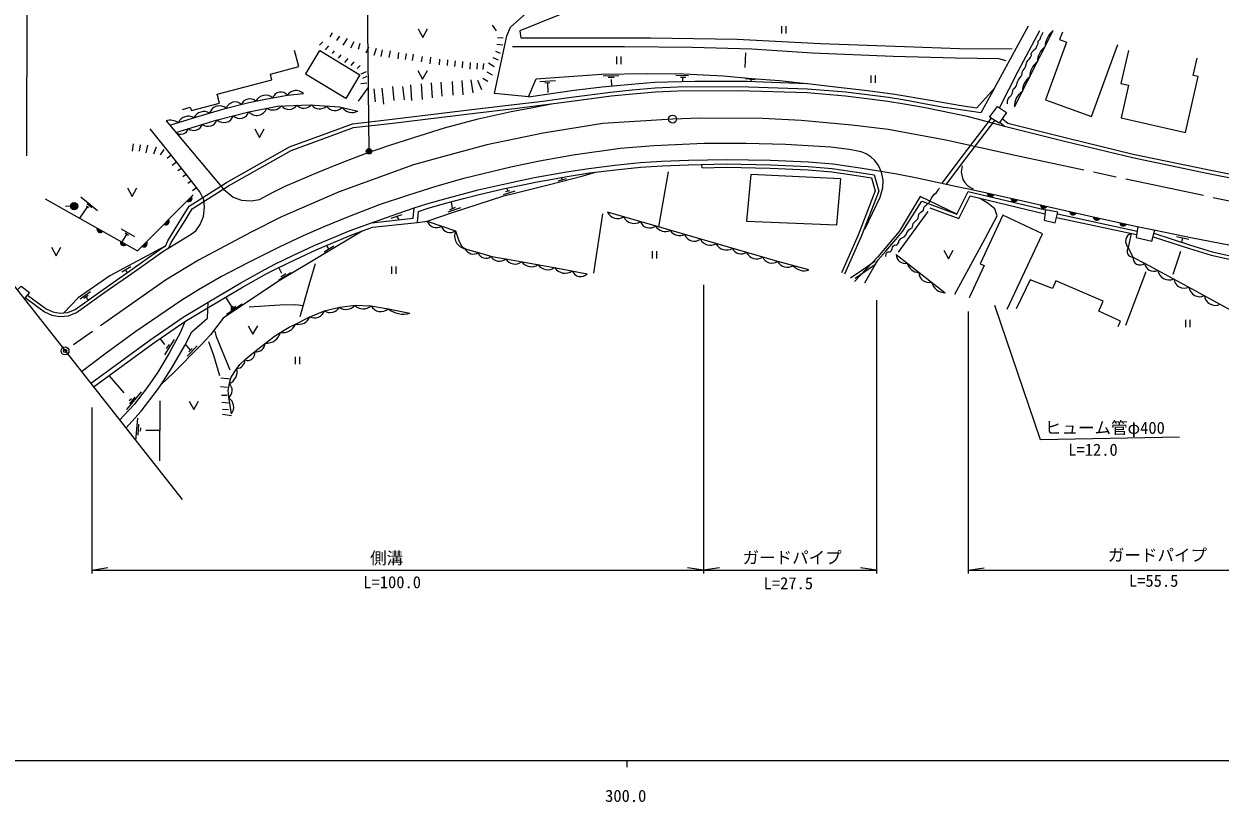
# Model space of a CAD drawing. Units: millimetres at full size, sheet at 1:1000; details may follow other scales. Extents: x -60276326 to 220865903, y -217379184 to 46736771.
# Drawn here: x 276819 to 457746, y 198715 to 316466 of the extents above; entities that cross this region are included whole.
import ezdxf
from ezdxf.enums import TextEntityAlignment as Align

# ---------------------------------------------------------------- set-up
doc = ezdxf.new("R2010")
doc.units = ezdxf.units.MM
doc.header["$LTSCALE"] = 1000
doc.header["$PDMODE"] = 32
doc.header["$PDSIZE"] = 500
doc.linetypes.add('CHAIN', pattern=[18.5, 12, -1.5, 3.5, -1.5])
for name, color, linetype, lineweight in [('M-BGD', 7, 'Continuous', 25), ('M-BMK', 2, 'CHAIN', 13), ('M-BMK-OTRS', 5, 'Continuous', 25), ('M-BMK-SRVR', 3, 'Continuous', 25), ('M-STR-HTXT', 7, 'Continuous', 13), ('M-STR-STRC', 7, 'Continuous', 25), ('M-TTL-BAND', 7, 'Continuous', 25)]:
    doc.layers.add(name, color=color, linetype=linetype, lineweight=lineweight)
doc.layers.add('M-OTRS', color=6, linetype='Continuous')
doc.styles.add('ＭＳ ゴシック', font='')
doc.styles.get('ＭＳ ゴシック').set_extended_font_data('MS Gothic')

# ---------------------------------------------------------------- blocks, each defined once
blk = doc.blocks.new('B11')
at = {"layer": 'M-BGD'}
blk.add_hatch(color=256, dxfattribs=at).paths.add_polyline_path([(991, 0), (0, 0, 0.82183)])
blk.add_arc((495, 98), 505, 191.1709, 348.8291, dxfattribs=at)

msp = doc.modelspace()

# ---------------------------------------------------------------- hatches: boundary and pattern name
at = {"layer": 'M-BGD'}
for points in [[(302168, 290372), (301472, 289667, 0.82183)], [(423518, 290656), (422550, 290869, 0.82183)], [(283901, 288668, 1), (284902, 289125, 1)], [(431526, 288874), (430559, 289093, 0.82183)], [(435973, 287865), (435007, 288084, 0.82183)], [(298699, 286853), (298003, 286148, 0.82183)], [(439564, 287057), (438596, 287270, 0.82183)], [(443569, 286195), (442600, 286403, 0.82183)], [(288747, 285085), (287885, 285573, 0.82183)], [(292290, 283081), (291428, 283569, 0.82183)], [(295390, 283497), (294694, 282792, 0.82183)]]:
    msp.add_hatch(color=256, dxfattribs=at).paths.add_polyline_path(points)
at = {"layer": 'M-STR-STRC'}
msp.add_hatch(color=256, dxfattribs=at).paths.add_polyline_path([(329375, 297360, 1), (328648, 297027, 1)])

# ---------------------------------------------------------------- linework, layer by layer
at = {"layer": 'M-BGD'}
for p, q in [((323120, 314509), (323516, 315116)), ((347627, 316261), (348231, 315434)), ((391410, 316137), (391410, 315019)), ((392076, 316137), (392076, 315019)), ((426670, 303906), (432517, 315446)), ((321509, 313230), (322038, 313741)), ((322446, 312561), (322951, 313140)), ((324546, 314605), (324094, 313942)), ((325734, 314248), (325045, 313237)), ((326698, 313733), (326238, 312802)), ((327651, 313481), (327379, 312575)), ((348336, 313400), (349274, 313303)), ((348440, 314418), (349312, 314366)), ((323478, 311973), (323781, 312388)), ((324400, 311296), (324790, 311809)), ((325349, 310631), (325849, 311247)), ((328942, 312972), (328525, 312054)), ((330089, 312733), (329768, 311694)), ((331006, 312547), (330783, 311519)), ((332205, 312374), (332034, 311397)), ((333489, 312136), (333370, 311196)), ((334658, 311969), (334466, 311099)), ((335715, 311868), (335543, 310938)), ((337039, 311526), (336885, 310707)), ((338318, 311450), (338210, 310440)), ((347731, 311388), (348561, 311017)), ((348165, 312360), (348869, 312052)), ((366457, 311514), (366457, 310396)), ((367123, 311514), (367123, 310396)), ((385924, 309874), (386033, 312111)), ((326331, 310165), (326771, 310714)), ((327234, 309702), (327697, 310170)), ((339683, 311126), (339606, 310288)), ((340891, 311025), (340833, 310175)), ((342032, 310859), (341960, 310010)), ((343142, 310776), (343115, 309843)), ((344302, 310612), (344258, 309597)), ((345384, 310515), (345319, 309593)), ((346356, 310465), (346241, 309589)), ((347092, 310599), (347934, 310038)), ((327841, 308906), (328641, 309272)), ((328095, 308280), (328747, 308578)), ((339903, 307651), (340052, 305536)), ((341582, 307727), (341676, 305684)), ((343041, 307890), (343216, 305719)), ((344441, 307998), (344716, 306032)), ((345450, 307962), (346051, 306564)), ((346243, 308265), (346994, 307820)), ((346827, 309238), (347662, 308742)), ((354876, 307728), (357242, 307923)), ((355619, 307551), (356388, 307584)), ((364445, 308615), (366814, 308655)), ((365199, 308383), (366116, 308422)), ((365647, 308069), (365682, 307091)), ((375432, 308688), (377317, 308662)), ((376133, 308390), (376934, 308424)), ((376423, 308403), (376438, 307741)), ((385988, 308190), (387422, 308079)), ((386788, 308128), (386776, 307768)), ((404903, 308674), (404903, 307556)), ((405570, 308674), (405570, 307556)), ((328853, 306786), (327371, 304787)), ((327771, 307427), (328704, 307531)), ((329758, 306631), (329925, 304688)), ((330967, 306721), (331213, 304327)), ((332557, 306989), (332779, 304862)), ((334068, 306974), (334346, 304984)), ((335268, 307259), (335459, 304885)), ((336897, 307389), (337047, 305041)), ((338423, 307552), (338563, 305275)), ((356003, 307567), (356050, 306072)), ((424789, 302158), (425636, 301433)), ((424421, 301617), (425161, 300984)), ((293242, 297235), (293405, 298338)), ((294315, 297228), (294442, 298171)), ((295312, 296955), (295560, 298097)), ((296449, 296826), (296887, 297849)), ((297467, 296657), (298036, 297483)), ((298478, 296145), (299091, 296641)), ((299258, 295111), (299899, 295611)), ((379390, 294699), (379380, 295199)), ((300096, 294307), (300644, 294655)), ((300862, 293362), (301354, 293746)), ((358256, 292902), (358142, 293238)), ((374286, 294080), (372809, 285750)), ((301612, 292348), (302134, 292745)), ((302324, 291269), (302930, 291700)), ((349991, 291187), (349898, 291622)), ((357622, 292710), (358890, 293094)), ((285448, 290304), (287923, 288242)), ((341666, 288539), (341485, 289547)), ((349350, 290676), (351135, 291207)), ((349668, 291106), (350315, 291268)), ((283852, 288880), (283102, 288856)), ((286452, 288813), (285219, 287080)), ((286300, 288941), (286605, 288686)), ((286385, 289276), (287073, 288702)), ((340969, 288006), (342922, 288686)), ((341257, 288352), (342074, 288725)), ((364358, 287718), (362951, 278750)), ((413547, 288100), (409044, 281943)), ((433146, 287720), (445183, 285122)), ((332353, 287077), (334009, 287651)), ((333181, 287364), (333504, 286828)), ((433013, 287186), (445102, 284577)), ((291512, 285469), (293554, 284282)), ((292386, 284695), (291608, 283467)), ((292111, 284875), (292661, 284516)), ((451139, 284311), (453004, 283892)), ((452072, 284101), (451912, 283442)), ((322233, 281982), (323694, 282896)), ((322964, 282439), (322607, 282962)), ((371837, 282087), (371837, 280969)), ((372504, 282087), (372504, 280969)), ((408762, 281557), (416145, 275764)), ((450663, 278618), (451822, 282081)), ((291633, 278941), (292980, 279783)), ((292148, 279263), (292446, 278841)), ((315347, 277698), (317181, 278869)), ((315850, 278674), (315390, 279612)), ((315666, 278206), (316428, 278677)), ((332410, 279755), (332410, 278637)), ((333076, 279755), (333076, 278637)), ((402551, 278009), (405638, 280102)), ((443503, 270902), (446559, 279016)), ((285344, 274876), (286871, 275977)), ((285868, 274948), (286515, 275401)), ((286191, 275175), (286545, 274670)), ((308308, 273606), (307352, 275140)), ((307481, 272538), (309826, 274118)), ((308108, 273189), (308896, 273758)), ((308122, 273456), (308493, 273756)), ((452495, 271685), (452495, 270567)), ((453162, 271685), (453162, 270567)), ((298133, 267944), (297437, 268842)), ((298150, 266411), (299572, 268702)), ((298397, 267347), (298817, 267944)), ((302034, 267095), (301280, 267994)), ((301518, 266169), (303044, 267730)), ((301788, 266835), (302280, 267354)), ((317838, 266108), (317838, 264990)), ((318505, 266108), (318505, 264990)), ((291982, 260656), (289720, 263256)), ((306615, 262901), (308107, 262762)), ((292398, 258101), (294618, 260811)), ((306535, 261578), (307614, 261493)), ((292733, 259473), (293086, 259806)), ((292829, 258993), (293654, 259980)), ((297400, 250354), (297407, 259431)), ((306698, 260309), (307539, 260273)), ((306779, 259210), (307775, 259143)), ((306862, 257408), (308214, 257223)), ((306869, 258188), (307786, 258111)), ((293992, 256830), (293715, 253409)), ((294134, 255899), (294037, 254220)), ((294449, 255341), (294407, 254834)), ((295278, 255009), (297404, 255008))]:
    msp.add_line(p, q, dxfattribs=at)
for points in [[(353133, 305442), (348002, 305944), (349847, 314654), (350416, 315982), (357326, 322189)], [(357820, 317839), (351809, 315423), (351957, 314368), (359623, 314368), (371578, 314376), (384694, 314150), (397307, 313491), (409992, 313073), (418354, 312769), (426282, 312688)], [(336427, 315714), (337143, 314419), (337858, 315714)], [(353133, 305442), (360050, 306422), (364305, 306968), (368733, 307364), (372208, 307645), (378305, 307783), (386217, 307787), (389887, 307667), (395343, 307433), (399596, 306938), (404404, 306405), (408531, 305818), (413923, 304944), (418608, 304124), (420966, 303768), (423646, 306719), (428773, 316196)], [(424388, 303746), (427222, 309306), (430462, 315474)], [(425576, 304386), (425571, 304823), (425694, 305110), (425949, 305407), (426149, 305618), (426331, 306042), (426383, 306381), (426491, 306633), (426721, 306815), (426956, 307088), (427041, 307529), (427125, 307726), (427246, 308007), (427500, 308349), (427658, 308575), (427787, 308875), (427814, 309171), (427900, 309373), (428239, 309753), (428326, 309958), (428507, 310683), (428689, 310909), (428890, 311144), (429096, 311403), (429216, 311682), (429190, 311948), (429310, 312228), (429660, 312580), (429905, 312785), (430048, 313119), (430209, 313495), (430242, 313858), (430513, 314164), (430651, 314486), (430828, 314900), (430973, 315237)], [(433925, 315209), (433473, 314127), (434498, 313700), (431340, 304986), (438314, 302459), (442264, 313359)], [(425369, 310893), (424268, 311186), (417728, 311266), (408291, 311539), (396058, 312037), (386906, 312634), (377911, 312881), (367679, 312987), (350712, 313009)], [(300818, 303536), (301986, 303888), (302144, 303363), (306380, 304489), (306026, 305823), (314321, 308028), (314096, 308875), (318412, 310022), (317770, 312436)], [(319437, 308907), (321566, 312423), (327650, 308739), (325493, 305177), (319409, 308862)], [(443885, 312439), (442760, 307451), (443882, 307197), (442766, 302247), (452528, 300045), (454437, 308508), (453695, 308676), (454277, 311258)], [(336413, 309399), (337129, 308104), (337844, 309399)], [(353133, 305442), (354298, 308161), (364206, 308856), (371076, 308948), (376562, 308908), (382649, 308625), (386938, 308220), (391107, 307888), (395145, 307442)], [(298212, 282845), (298570, 283654), (300675, 287018), (301815, 288902), (307455, 292461), (316972, 297851), (322947, 300048), (326508, 301367), (332537, 302064), (337493, 302659), (345373, 303619), (350973, 304287), (355294, 304795), (359217, 305336), (365556, 306162), (368845, 306493), (372317, 306787), (375692, 306930), (384936, 307015), (395348, 306665), (401155, 306168), (404368, 305784), (407576, 305360), (410077, 304976), (413007, 304438), (415724, 303903), (416132, 303817)], [(298746, 282569), (299101, 283372), (301186, 286703), (302255, 288470), (307763, 291946), (317225, 297305), (323155, 299485), (326649, 300779), (332608, 301468), (337565, 302063), (345444, 303024), (351044, 303691), (355370, 304200), (359297, 304741), (365624, 305566), (368900, 305895), (372356, 306188), (375708, 306330), (384929, 306415), (395312, 306066), (401094, 305571), (404294, 305189), (407491, 304766), (409977, 304384), (412895, 303848), (415604, 303315), (419479, 302502), (424936, 301040), (434403, 298695), (444496, 296233), (455735, 293879), (475604, 289933)], [(298873, 301150), (302976, 302423), (307270, 303675), (310838, 304566), (313628, 305142), (316673, 305672), (319095, 305938)], [(423646, 306719), (421580, 302997), (416132, 303817)], [(298312, 301819), (306997, 291463), (307868, 290736), (308469, 290235), (309735, 289797), (311207, 289698), (312452, 289912), (314403, 290943), (316342, 291933), (321350, 294021), (324797, 295438), (328480, 296849), (332160, 298125), (336729, 299597), (340424, 300751), (345520, 302093), (350524, 303209), (353521, 303753), (356617, 304372)], [(299808, 300035), (305873, 301889), (310828, 303176), (315179, 304027), (320037, 304233), (324557, 303897), (327317, 303280)], [(423125, 302186), (418911, 296644), (415669, 292376)], [(277019, 275058), (279911, 272907), (281022, 272395), (282258, 272207), (283568, 272310), (284795, 272812), (289082, 275861), (293125, 278707), (297985, 282148), (298746, 282569), (302120, 284632), (302811, 285173), (303486, 286134), (304000, 287333), (304134, 288757), (304050, 289827), (303405, 291077), (302090, 292802), (299198, 296508), (295896, 300585)], [(311735, 300585), (312450, 299290), (313166, 300585)], [(423638, 301869), (419389, 296281), (416315, 292236)], [(425636, 301433), (434534, 299229), (444618, 296769), (455845, 294418), (475711, 290473), (484530, 288700), (490940, 287424), (497304, 286142), (500171, 285567)], [(286902, 262071), (295873, 268601), (299302, 271001), (301032, 272178), (301661, 272542), (304674, 274358), (309609, 277300), (313235, 279300), (314883, 280143), (317597, 281475), (320738, 282911), (323369, 284057), (326153, 285202), (329392, 286389), (332534, 287473), (335851, 288622), (337780, 289234), (340820, 290092), (343117, 290715), (345535, 291338), (349146, 292177), (352130, 292817), (354311, 293276), (356337, 293635), (358874, 294075), (362265, 294601), (366217, 295089), (370020, 295475), (373327, 295691), (377330, 295861), (383074, 295969), (389742, 295826), (395498, 295600), (399162, 295292), (403283, 294672), (406418, 294160), (408829, 293792), (411907, 293191), (417727, 291929), (420648, 291287), (428554, 289548), (438985, 287182), (445471, 285785), (448001, 285262), (453577, 284080), (464574, 282001)], [(336500, 288094), (337981, 288563), (341007, 289418), (343296, 290038), (345702, 290658), (349298, 291494), (352275, 292132), (354445, 292588), (356458, 292946), (358987, 293384), (362361, 293907), (366296, 294393), (370078, 294778), (373365, 294992), (377352, 295161), (383073, 295269), (389721, 295126), (395455, 294901), (399080, 294596), (403175, 293981), (405400, 293617)], [(336327, 286425), (337817, 286593), (341660, 287933), (349427, 290453), (351664, 291017), (356098, 292135), (361433, 293463), (363252, 294017)], [(379390, 294699), (383073, 294769), (389706, 294626), (395424, 294402), (399022, 294099), (403098, 293487), (405007, 293175)], [(405007, 293175), (405580, 291195), (402998, 284488), (400463, 278792)], [(405400, 293617), (406107, 291172), (403460, 284296), (400920, 278588)], [(292468, 291670), (293184, 290375), (293900, 291670)], [(407183, 281255), (407234, 281656), (407318, 281852), (407540, 281954), (407853, 281990), (408038, 282165), (408128, 282407), (408208, 282699), (408367, 282871), (408577, 283012), (408818, 283005), (408972, 283136), (409150, 283372), (409167, 283588), (409465, 284019), (409736, 284160), (409951, 284268), (410320, 284643), (410387, 284872), (410662, 285331), (410944, 285501), (411162, 285630), (411260, 286029), (411309, 286255), (411547, 286483), (411850, 286781), (412056, 287000), (412181, 287692), (412463, 287962), (412884, 288272), (412959, 288642), (413051, 288814), (413295, 289052), (413755, 289442), (413952, 289797), (414114, 290076), (414236, 290365), (414526, 290691), (414867, 290950), (414997, 291176), (415109, 291391), (415301, 291587)], [(280022, 290020), (294017, 282105), (302416, 290623)], [(404015, 277302), (405638, 280102), (406030, 280789), (407201, 282081), (408698, 283833), (409721, 285070), (412623, 289660), (417945, 287655), (412393, 290366), (409204, 285041), (405974, 281196), (402473, 277467)], [(413858, 288638), (418211, 287046), (419932, 290443), (431263, 287726)], [(417648, 275562), (422236, 284019), (424030, 287440), (423677, 288465), (422686, 289276), (421343, 290104)], [(417886, 287677), (417945, 287655), (419641, 291115), (431339, 288333), (431142, 286764), (432812, 286374), (433214, 287998), (431339, 288333)], [(329392, 286389), (335689, 287061), (335851, 288622)], [(329552, 285702), (336327, 286425), (336500, 288094)], [(395537, 279235), (390852, 280519), (380263, 283576), (372809, 285750), (365097, 287986)], [(337817, 286593), (342098, 285145), (342561, 283776), (343019, 282852), (343570, 282433), (346082, 281714), (347614, 281260), (351359, 280613), (357838, 279467), (362014, 278634)], [(425539, 273325), (430863, 284721), (424904, 287505), (421482, 280179), (422083, 279899), (419795, 275002)], [(287314, 261505), (296279, 268032), (299699, 270425), (301404, 271585), (302017, 271939), (305034, 273758), (309958, 276693), (313563, 278682), (315196, 279517), (317897, 280842), (321024, 282272), (323642, 283413), (326407, 284549), (329552, 285702)], [(327979, 285126), (315438, 277574), (307450, 272303), (306948, 271957), (305056, 269442), (303512, 267819), (299436, 263666), (297553, 261878)], [(444285, 284753), (443863, 282649), (444569, 281163), (446308, 280249), (453045, 276643), (459927, 272836), (472073, 266278), (476312, 263923)], [(445286, 285825), (445038, 284144), (447441, 283595), (447867, 285289)], [(447608, 284258), (453099, 282480), (456398, 281462), (458942, 280894), (459821, 280677), (461223, 280309), (463643, 279844), (467776, 278857), (472272, 277709), (474341, 273696), (480977, 271769), (491211, 268714)], [(447742, 284793), (453265, 283005), (456540, 281994), (459067, 281429), (459957, 281210), (461345, 280845), (463759, 280382), (467908, 279391), (472647, 278181), (474722, 274158), (481133, 272297), (491368, 269241)], [(277344, 275440), (280168, 273339), (281167, 272879), (282277, 272710), (283451, 272803), (284552, 273253), (288793, 276269), (292837, 279116), (297719, 282572), (298212, 282845)], [(280970, 282661), (281685, 281366), (282401, 282661)], [(298190, 282832), (289815, 278353), (285004, 275020), (282864, 272756)], [(401866, 278051), (403870, 279401), (405566, 280639)], [(415958, 282218), (416674, 280923), (417389, 282218)], [(318609, 272206), (319966, 276989), (320931, 280187)], [(442353, 270662), (442696, 271462), (439419, 272992), (440068, 274506), (432884, 277601), (432416, 276420), (429023, 277754), (426900, 273347)], [(275821, 276161), (276399, 276780), (277669, 275821), (276847, 274856)], [(292231, 255296), (294542, 257848), (297016, 261105), (297553, 261878), (299209, 264444), (301180, 267797), (302225, 269850), (304592, 271927), (304674, 274358)], [(308217, 257471), (307815, 259986), (307693, 261018), (307958, 262289), (308180, 262992), (308920, 264154), (309500, 264920), (310339, 265711), (311766, 266908), (313340, 268173), (314703, 269193), (315690, 269835), (316920, 270603), (317910, 271055), (319977, 272100), (322290, 273037), (323480, 273347), (324639, 273615), (326923, 273888), (329302, 273799), (331907, 273354), (335193, 272704)], [(319063, 273806), (317970, 273977), (315510, 273904), (310905, 273627)], [(301175, 271429), (300484, 269825), (298796, 266653), (297069, 263778), (295485, 261453), (293482, 258871), (291291, 256491)], [(307992, 264095), (305942, 269091), (305752, 269957)], [(310747, 270805), (311462, 269510), (312178, 270805)], [(304726, 268389), (305504, 266361), (306388, 263283)], [(301795, 259392), (302510, 258097), (303226, 259392)]]:
    msp.add_lwpolyline(points, dxfattribs=at)
for points in [[(422873, 302342), (424055, 303961), (425418, 303081), (424310, 301454)], [(386776, 293698), (386100, 286634), (399784, 286074), (400388, 293044)]]:
    msp.add_lwpolyline(points, close=True, dxfattribs=at)
msp.add_circle((284401, 288897), 550, dxfattribs=at)
for centre, radius, start, end in [((434300, 313025), 3007, 126.37109, 179.88651), ((433009, 310706), 2889, 126.42867, 179.82893), ((431626, 308523), 2660, 124.50715, 181.75045), ((430496, 306273), 2653, 125.18368, 181.07393), ((315674, 304874), 1279, 38.61105, 161.12974), ((317991, 304833), 1562, 45.01038, 147.54726), ((429021, 304171), 2366, 119.83748, 186.42012), ((306418, 302482), 1594, 50.65614, 161.58195), ((308770, 303236), 1425, 47.64038, 160.39886), ((310979, 303789), 1346, 47.59481, 158.16494), ((313384, 303969), 1704, 50.68033, 151.49028), ((314451, 305167), 1728, 237.79611, 319.83961), ((316903, 304972), 1458, 219.12295, 325.72935), ((319190, 305279), 1564, 226.1985, 316.88693), ((321540, 305114), 1509, 216.74849, 314.76528), ((323878, 304883), 1527, 213.40469, 315.19852), ((301706, 300791), 1701, 61.26481, 153.18894), ((304064, 301450), 1750, 61.26481, 151.61903), ((307046, 303079), 1546, 228.20412, 340.90877), ((309500, 303520), 1372, 223.65229, 345.4606), ((312028, 304212), 1586, 220.83313, 341.30956), ((326438, 304881), 1826, 216.00882, 298.7712), ((298892, 299112), 2768, 62.08073, 102.07967), ((300556, 300985), 1209, 231.75958, 342.23082), ((302509, 301734), 1376, 234.3593, 339.63109), ((304662, 302402), 1435, 233.0547, 340.62446), ((301750, 290088), 505, 236.57743, 34.23562), ((423055, 290858), 505, 178.76019, 336.41838), ((366621, 288683), 1676, 204.56801, 303.08652), ((431064, 289079), 505, 178.39455, 336.05274), ((435511, 288070), 505, 178.39455, 336.05274), ((298281, 286569), 505, 236.57743, 34.23562), ((339185, 287111), 1463, 200.74863, 301.87636), ((341296, 286301), 1407, 197.87722, 304.74777), ((369106, 288010), 1732, 204.9735, 302.68103), ((371471, 287122), 1539, 201.75854, 305.89599), ((373842, 286781), 1725, 211.63146, 295.88913), ((439101, 287259), 505, 178.73435, 336.39254), ((443105, 286395), 505, 179.01134, 336.66954), ((288364, 285414), 505, 161.6813, 319.33949), ((343943, 284390), 1993, 157.75126, 259.21465), ((376036, 286106), 1687, 211.32383, 296.16407), ((378207, 285100), 1515, 199.59666, 307.89125), ((444708, 283574), 1253, 109.71391, 227.5852), ((291907, 283410), 505, 161.6813, 319.33949), ((294972, 283213), 505, 236.57743, 34.23562), ((344782, 282966), 1325, 203.73851, 304.34941), ((380672, 284710), 1733, 207.69051, 299.95914), ((383075, 283966), 1714, 206.25294, 301.53951), ((385329, 283192), 1521, 206.80965, 300.9828), ((444591, 282084), 922, 142.20146, 268.60818), ((346686, 282214), 1206, 196.47682, 310.80244), ((348747, 282020), 1462, 209.44003, 310.10024), ((351091, 281781), 1655, 212.07669, 308.18779), ((353578, 281511), 1790, 215.17772, 304.75243), ((387651, 282623), 1706, 205.54578, 302.24667), ((389965, 281810), 1538, 204.17773, 303.61472), ((392334, 281399), 1748, 209.81853, 299.50049), ((410119, 281594), 1357, 181.54706, 282.21481), ((445622, 281056), 1059, 174.19875, 310.38495), ((356071, 281067), 1795, 214.89168, 305.03847), ((358672, 280605), 1866, 212.6953, 305.42761), ((361037, 279626), 1393, 202.85824, 314.57221), ((394826, 281236), 2124, 219.79373, 289.5487), ((412234, 280755), 1892, 194.94186, 268.82001), ((413737, 278870), 1541, 180.26479, 283.49708), ((447690, 280438), 1394, 187.80603, 295.87111), ((450041, 279501), 1772, 190.32611, 293.35102), ((416254, 278012), 2251, 196.53183, 267.23004), ((452328, 278071), 1597, 187.03318, 296.64396), ((454662, 276818), 1626, 186.18837, 295.91391), ((457026, 275543), 1664, 186.46521, 295.63707), ((323148, 274402), 1613, 237.83955, 329.899), ((325546, 274996), 1724, 234.44652, 319.67678), ((328145, 275152), 1808, 224.69359, 311.27216), ((330802, 274624), 1683, 209.57521, 311.04126), ((334166, 276141), 3588, 230.97455, 286.63298), ((318365, 272825), 1828, 255.57162, 337.70645), ((320741, 273651), 1666, 245.73214, 338.37823), ((313536, 270308), 2144, 264.75843, 345.93561), ((315952, 271887), 2127, 260.9033, 336.97673), ((311860, 268321), 1488, 263.38709, 354.27747), ((310707, 266564), 1020, 244.44056, 15.87027), ((307024, 263890), 2053, 295.39197, 11.69898), ((308885, 265681), 1383, 276.24277, 358.46048), ((306777, 260995), 1534, 313.42599, 42.68585), ((306839, 258486), 1712, 323.6447, 54.54621)]:
    msp.add_arc(centre, radius, start, end, dxfattribs=at)
at = {"layer": 'M-BMK'}
msp.add_lwpolyline([(571840, 271094), (563371, 272766), (540432, 275742), (488464, 283681), (473328, 286633), (426742, 296542), (416247, 298862), (407538, 300472), (402061, 301145), (394372, 301868), (388583, 302156), (379085, 302203), (374933, 302069), (364401, 301386), (355369, 299920), (346826, 298178), (339553, 296207), (335753, 295128), (324521, 291068), (315783, 287256), (311208, 284969), (303221, 280736), (298229, 277696), (283035, 266988)], dxfattribs=at)
at = {"layer": 'M-BMK-OTRS'}
msp.add_line((262664, 292889), (300732, 244486), dxfattribs=at)
at = {"layer": 'M-BMK-SRVR'}
for centre in [(374933, 302069), (283035, 266988)]:
    msp.add_circle(centre, 600, dxfattribs=at)
at = {"layer": 'M-OTRS'}
msp.add_point((283035, 266988), dxfattribs=at)
at = {"layer": 'M-STR-HTXT'}
for p, q in [((277324, 342355), (277229, 296488)), ((379592, 276972), (379596, 233295)), ((405777, 274689), (405781, 233292)), ((419620, 272960), (419623, 233291)), ((287066, 258423), (287068, 233303)), ((287068, 233803), (289493, 234187)), ((287068, 233803), (405781, 233792)), ((379596, 233795), (377171, 234179)), ((379596, 233850), (382020, 234233)), ((405781, 233792), (403356, 234176)), ((419623, 233791), (422048, 234175)), ((419623, 233791), (474008, 233786))]:
    msp.add_line(p, q, dxfattribs=at)
msp.add_lwpolyline([(451619, 253913), (430561, 253542), (423666, 273852)], dxfattribs=at)
at = {"layer": 'M-STR-STRC'}
msp.add_line((328718, 322170), (329011, 297194), dxfattribs=at)
for points in [[(404027, 285405), (406346, 290267), (406759, 291663), (406800, 292845), (406525, 294046), (406078, 295023), (405519, 295774), (404962, 296289), (404214, 296788), (403452, 297084), (402693, 297256), (401632, 297457), (398849, 297791), (391997, 298230), (386058, 298390), (379690, 298384), (372096, 298035), (366986, 297591), (359920, 296629), (354811, 295691), (350462, 294781), (343379, 293051), (339270, 291913), (334831, 290513), (330574, 289085), (325994, 287306), (322173, 285761), (319062, 284406), (315407, 282668), (310694, 280314), (306679, 278232), (303226, 276249), (300701, 274645), (293751, 269907), (289250, 266652), (285519, 263831)], [(418759, 295000), (418604, 294075), (418676, 293592), (418856, 292946), (419131, 292482), (419524, 292034), (420019, 291694), (420385, 291498)]]:
    msp.add_lwpolyline(points, dxfattribs=at)
msp.add_circle((329011, 297194), 400, dxfattribs=at)
at = {"layer": 'M-TTL-BAND'}
for p, q in [((40000, 205000), (579000, 205000)), ((368000, 205000), (368000, 204000))]:
    msp.add_line(p, q, dxfattribs=at)

# ---------------------------------------------------------------- block references
at = {"rotation": 347.58928}
msp.add_blockref('B11', (426116, 290084), dxfattribs=at)

# ---------------------------------------------------------------- texts
at = {"layer": 'M-STR-HTXT', "style": 'ＭＳ ゴシック'}
for s, rotation, p in [('ヒューム管φ400', 359.975, (431257, 253894)), ('L=12.0', 359.975, (434781, 250572)), ('ガードパイプ', 359.995, (440768, 234623)), ('側溝', 359.995, (329183, 234172)), ('ガードパイプ', 359.995, (385511, 234239)), ('L=100.0', 359.995, (328152, 230525)), ('L=27.5', 359.995, (388700, 230362)), ('L=55.5', 359.995, (443958, 230746))]:
    msp.add_text(s, height=1833, rotation=rotation, dxfattribs=at).set_placement(p, align=Align.BOTTOM_LEFT)
at = {"layer": 'M-TTL-BAND', "style": 'ＭＳ ゴシック'}
msp.add_text('300.0', height=1833, dxfattribs=at).set_placement((367844, 198195), align=Align.BOTTOM_CENTER)

doc.saveas('drawing.dxf')
